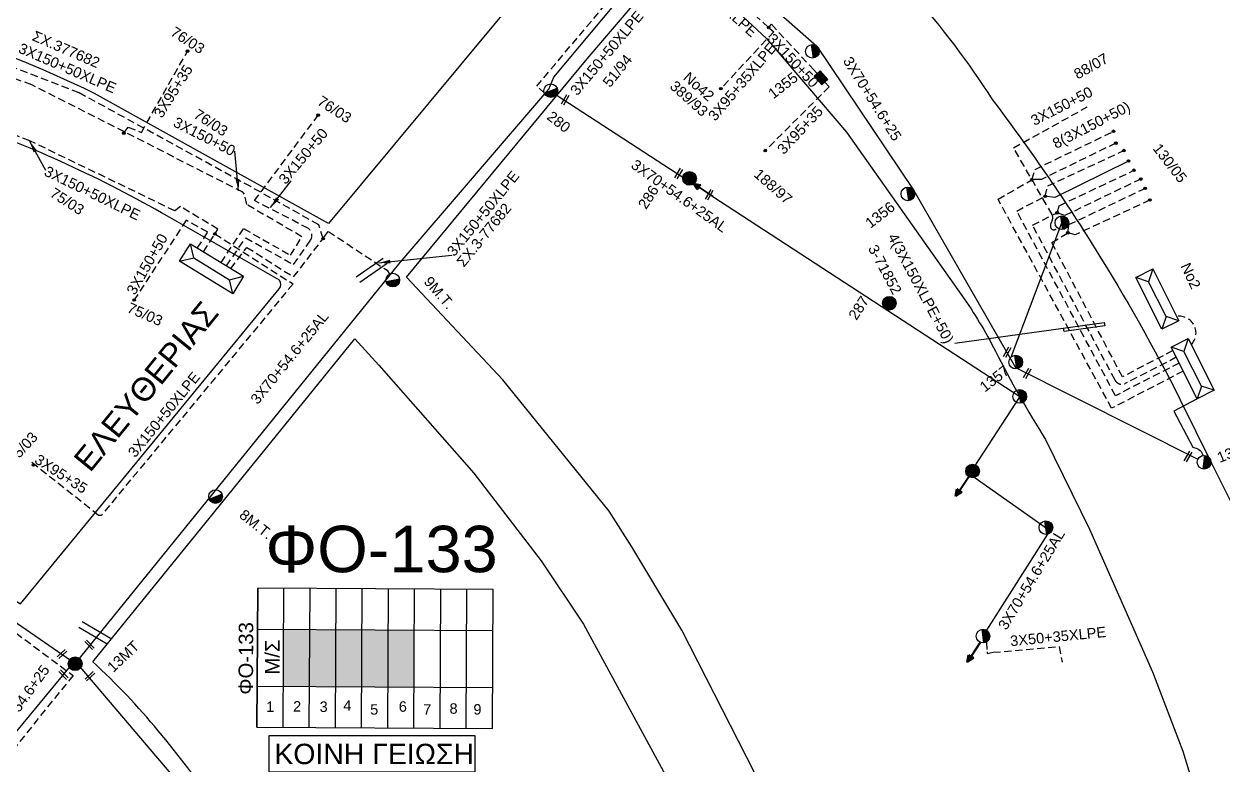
# Model space of a CAD drawing. Header units: millimetres. Extents: x 918 to 3138, y 719 to 1759.
# Drawn here: x 1466.9 to 1673.2, y 1081.1 to 1208.6 of the extents above; entities that cross this region are included whole.
import ezdxf
from ezdxf.enums import TextEntityAlignment as Align

# ---------------------------------------------------------------- set-up
doc = ezdxf.new("R2010")
doc.units = ezdxf.units.MM
doc.header["$LTSCALE"] = 0.5
doc.linetypes.add('DASHED', pattern=[19.05, 12.7, -6.35])
for name, color, linetype in [('Link Box 2 Διευθύνσεων', 7, 'Continuous'), ('Άγνωστα', 7, 'Continuous'), ('Ασφαλειοκιβώτια Χ.Τ 9 αναχωρήσεων', 7, 'Continuous'), ('Επίτονοι', 7, 'Continuous'), ('Επιγραφές - Σχήματα', 7, 'Continuous'), ('Καλώδια ΧΤ   3x150+50AL', 7, 'DASHED'), ('Καλώδια ΧΤ   3x150+50CU', 7, 'DASHED'), ('Μηχανική τομή', 7, 'Continuous'), ('Στύλος Ξύλινος', 7, 'Continuous'), ('Στύλος Ξύλινος @ 1', 7, 'Continuous'), ('Στύλος ΦΜ', 7, 'Continuous'), ('Στύλος ΦΜ @ 1', 7, 'Continuous'), ('Συνδέσεις', 7, 'Continuous'), ('Συνεστραμμένα ΧΤ   3x70+54.6+25 AL', 7, 'SYN_LINE'), ('Τομή', 7, 'Continuous'), ('Υποσταθμός πόλεως', 7, 'Continuous'), ('Υπόβαθρο ΔΕΗ', 7, 'Continuous')]:
    doc.layers.add(name, color=color, linetype=linetype)
doc.styles.add('arial', font='ARIAL.TTF')
doc.styles.get("Standard").update_dxf_attribs({"font": 'ARIAL.TTF'})
doc.linetypes.add('SYN_LINE', pattern='A,0.5,-0.0001,["/\\/\\/\\/",Standard,S=0.1,R=0,X=0,Y=-0.05],-0.25', length=0.7501)
doc.dimstyles.new('ISO-25', dxfattribs={"dimtxt": 2.5, "dimasz": 2.5, "dimexe": 1.25, "dimexo": 0.625, "dimtad": 1, "dimtxsty": 'Standard', "dimcen": 2.5, "dimadec": 0, "dimazin": 0, "dimtfac": 1, "dimtmove": 0, "dimatfit": 3, "dimfxl": 1, "dimarcsym": 0})

# ---------------------------------------------------------------- blocks, each defined once
blk = doc.blocks.new('ΑΣΦΑΛΕΙΟΚΙΒΩΤΙΟ ΥΠΟΣΤΑΘΜΟΥ 9 ΑΝΑΧΩΡΗΣΕΩΝ')
at = {"layer": 'Ασφαλειοκιβώτια Χ.Τ 9 αναχωρήσεων', "ltscale": 40}
for p, q in [((-23.8, 40.36), (24.02, 40.36)), ((-9.72, 40.36), (-9.72, -40.64)), ((9.94, 40.36), (9.94, -40.64)), ((-23.8, 31.36), (24.02, 31.36)), ((-23.8, 22.36), (24.02, 22.36)), ((-23.8, 13.36), (24.02, 13.36)), ((-23.8, 4.36), (24.02, 4.36)), ((-23.8, -4.64), (24.02, -4.64)), ((-23.8, -13.64), (24.02, -13.64)), ((-23.8, -22.64), (24.02, -22.64)), ((-23.8, -31.64), (24.02, -31.64))]:
    blk.add_line(p, q, dxfattribs=at)
at = {"layer": 'Ασφαλειοκιβώτια Χ.Τ 9 αναχωρήσεων'}
blk.add_lwpolyline([(-23.8, -40.64), (24.02, -40.64), (24.02, 40.36), (-23.8, 40.36)], close=True, dxfattribs=at)
for s, p in [('1', (-18.54, 37.25)), ('2', (-18.39, 27.98)), ('3', (-18.45, 18.85)), ('4', (-17.96, 10.67)), ('5', (-19.3, 1.44)), ('6', (-18.25, -8.4)), ('7', (-19.23, -16.79)), ('8', (-18.84, -25.86)), ('9', (-19.09, -34.08))]:
    blk.add_text(s, height=3.6, rotation=270, dxfattribs=at).set_placement(p)
at = {"layer": 'Ασφαλειοκιβώτια Χ.Τ 9 αναχωρήσεων', "ltscale": 40}
for tag, height, p in [('ΟΝΟΜΑ', 5, (-0.16, 44.31)), ('ΚΕΙΜΕΝΟ 1', 2, (17.06, 35.59)), ('ΚΕΙΜΕΝΟ 2', 2, (17.06, 26.88)), ('ΚΕΙΜΕΝΟ 3', 2, (17.06, 17.69)), ('ΚΕΙΜΕΝΟ 4', 2, (17.06, 8.71)), ('ΚΕΙΜΕΝΟ 5', 2, (17.06, -0.13)), ('ΚΕΙΜΕΝΟ 6', 2, (17.06, -9.05)), ('ΚΕΙΜΕΝΟ 7', 2, (17.06, -18.13)), ('ΚΕΙΜΕΝΟ 8', 2, (17.06, -26.85)), ('ΚΕΙΜΕΝΟ 9', 2, (17.06, -35.99)), ('ΣΧ', 2, (-0.1, -42.64))]:
    blk.add_attdef(tag, text='', height=height, dxfattribs=at).set_placement(p, align=Align.MIDDLE_CENTER)
blk = doc.blocks.new('ΜΗΧΑΝΙΚΗ ΤΟΜΗ')
at = {"layer": 'Μηχανική τομή', "ltscale": 40}
for p, q in [((-1.89, 0.78), (1.89, 0.78)), ((1.89, 0), (-1.89, 0))]:
    blk.add_line(p, q, dxfattribs=at)
blk = doc.blocks.new('ΥΠΑΡΧΩΝ ΤΣΙΜΕΝΤΕΝΙΟΣ ΣΤΥΛΟΣ')
at = {"layer": 'Στύλος ΦΜ'}
blk.add_hatch(color=7, dxfattribs=at).paths.add_polyline_path([(-1.29, -2.28, 0.574793), (2.62, 0, 0.268822), (1.3, 2.27)])
at = {"layer": 'Στύλος ΦΜ', "color": 7}
blk.add_line((-1.29, -2.28), (1.3, 2.27), dxfattribs=at)
blk.add_circle((0, 0), 2.62, dxfattribs=at)
at = {"layer": 'Στύλος ΦΜ', "flags": 4}
for tag, p in [('ΑΡΙΘΜΟΣ', (-4.68, 8.05)), ('ΤΥΠΟΣ', (-4.91, 3.03))]:
    blk.add_attdef(tag, p, '', height=4, dxfattribs=at)
blk = doc.blocks.new('ΤΟΜΗ')
at = {"layer": 'Τομή', "ltscale": 40}
for p, q in [((-5.68, 0), (5.68, 0)), ((5.68, -2.33), (-5.68, -2.33))]:
    blk.add_line(p, q, dxfattribs=at)
blk = doc.blocks.new('LINK BOX 2 ΑΝΑΧΩΡΗΣΕΩΝ')
at = {"layer": 'Link Box 2 Διευθύνσεων', "ltscale": 40}
blk.add_hatch(color=256, dxfattribs=at).paths.add_polyline_path([(-2.02, 1.29), (-2.02, -1.45), (1.89, -1.45), (1.89, 1.29)])
for p, q in [((-2.02, -0.08), (-4.26, -0.08)), ((4.12, -0.08), (1.89, -0.08))]:
    blk.add_line(p, q, dxfattribs=at)
blk.add_lwpolyline([(-2.02, -1.45), (-2.02, 1.29), (1.89, 1.29), (1.89, -1.45)], close=True, dxfattribs=at)
blk = doc.blocks.new('ΥΠΑΡΧΩΝ ΞΥΛΙΝΟΣ ΣΤΥΛΟΣ')
at = {"layer": 'Στύλος Ξύλινος'}
h = blk.add_hatch(color=7, dxfattribs=at)
h.paths.add_polyline_path([(-2.62, 0, 0.270008), (-1.29, -2.28), (1.3, 2.27, 0.576266)])
h.paths.add_polyline_path([(-1.29, -2.28, 0.574793), (2.62, 0, 0.268822), (1.3, 2.27)])
at = {"layer": 'Στύλος Ξύλινος', "color": 7}
blk.add_line((-1.29, -2.28), (1.3, 2.27), dxfattribs=at)
blk.add_circle((0, 0), 2.62, dxfattribs=at)
at = {"layer": 'Στύλος Ξύλινος', "flags": 4}
for tag, p in [('ΑΡΙΘΜΟΣ', (-4.91, 8.6)), ('ΤΥΠΟΣ', (-4.85, 3.39))]:
    blk.add_attdef(tag, p, '', height=4, dxfattribs=at)
blk = doc.blocks.new('ΕΠΙΤΟΝΟΣ')
at = {"layer": 'Επίτονοι', "lineweight": 40, "ltscale": 40}
blk.add_hatch(color=256, dxfattribs=at).paths.add_polyline_path([(-1.13, 6.47), (0, 9.1), (1.13, 6.47)])
for p, q in [((-1.13, 6.47), (0, 9.1)), ((1.13, 6.47), (-1.13, 6.47)), ((-1.13, 6.47), (0, 6.47)), ((0, 9.1), (1.13, 6.47)), ((0, 6.47), (0, 0))]:
    blk.add_line(p, q, dxfattribs=at)
blk = doc.blocks.new('ΥΠΟΣΤΑΘΜΟΣ ΠΟΛΕΩΣ')
at = {"layer": 'Υποσταθμός πόλεως', "linetype": 'Continuous', "ltscale": 40}
blk.add_lwpolyline([(-8.57, 2.82), (8.57, 2.82), (8.57, -2.82), (-8.57, -2.82)], close=True, dxfattribs=at)
for points in [[(-5.75, 0), (-8.57, 2.82)], [(5.75, 0), (8.57, 2.82)], [(-8.57, -2.82), (-5.75, 0)], [(-5.75, 0), (5.75, 0)], [(8.57, -2.82), (5.75, 0)]]:
    blk.add_lwpolyline(points, dxfattribs=at)
at = {"layer": 'Υποσταθμός πόλεως', "linetype": 'SYN_LINE', "ltscale": 40, "flags": 1}
for tag, p in [('ΜΕΤΑΣΧΗΜΑΤΙΣΜΟΣ', (10.6, 2.39)), ('ΙΣΧΥΣ', (10.58, -0.41)), ('ΑΡΙΘΜΟΣ', (10.7, -3.13))]:
    blk.add_attdef(tag, p, '', height=1.8, dxfattribs=at)
blk = doc.blocks.new('_ΣΥΝΔΕΣΗ')
at = {"layer": 'Συνδέσεις', "linetype": 'SYN_LINE', "ltscale": 40}
blk.add_hatch(color=256, dxfattribs=at).paths.add_polyline_path([(0.5, -0.01, 1), (-0.5, -0.01, 1)])
at = {"layer": 'Συνδέσεις'}
blk.add_circle((0, -0.01), 0.5, dxfattribs=at)

msp = doc.modelspace()

# ---------------------------------------------------------------- hatches: boundary and pattern name
at = {"layer": 'Ασφαλειοκιβώτια Χ.Τ 9 αναχωρήσεων', "ltscale": 40}
for color, points in [(1, [(1511.56, 1104.43), (1511.51, 1094.6), (1516.01, 1094.58), (1516.06, 1104.41)]), (2, [(1516.06, 1104.41), (1516.01, 1094.58), (1520.51, 1094.56), (1520.56, 1104.39)]), (173, [(1520.56, 1104.39), (1520.51, 1094.56), (1525.01, 1094.53), (1525.06, 1104.36)]), (133, [(1525.06, 1104.36), (1525.01, 1094.53), (1529.51, 1094.51), (1529.56, 1104.34)]), (151, [(1529.56, 1104.34), (1529.51, 1094.51), (1534.01, 1094.49), (1534.06, 1104.31)])]:
    msp.add_hatch(color=color, dxfattribs=at).paths.add_polyline_path(points)

# ---------------------------------------------------------------- linework, layer by layer
at = {"layer": 'Άγνωστα', "color": 6, "linetype": 'DASHED', "ltscale": 0.2}
for points in [[(1556.45, 1196.69), (1555.11, 1197.92), (1575.23, 1221.82), (1577.9, 1220.65)], [(1595.23, 1207.84), (1595.9, 1207.28), (1586.8, 1197.49)], [(1605.44, 1197.81), (1594.44, 1186.82)], [(1632.5, 1102.23), (1632.61, 1100.53), (1632.62, 1100.26), (1633.64, 1100.46), (1645.04, 1101.47), (1645.53, 1098.79)]]:
    msp.add_lwpolyline(points, dxfattribs=at)
msp.add_lwpolyline([(1578.46, 1222), (1578.15, 1221.54, 0.390853), (1578.43, 1219.63, 0.486785), (1581.17, 1220.27), (1595.23, 1207.84)], format="xyb", dxfattribs=at)
at = {"layer": 'Άγνωστα', "color": 1, "linetype": 'DASHED', "ltscale": 0.2}
for points in [[(1484.06, 1189.84), (1484.84, 1190.88), (1487.08, 1189.94), (1495.01, 1203.93)], [(1500.79, 1167.56), (1504.68, 1173.39), (1512.76, 1168.82), (1514.71, 1172.01), (1505.22, 1177.54), (1504.84, 1179.35), (1504.53, 1179.67), (1468.21, 1198.17), (1455.05, 1202.75)], [(1666.36, 1148.85), (1654.04, 1142.48), (1634.5, 1178.44), (1640.33, 1181.82), (1640.86, 1183.59), (1654.37, 1190.15)], [(1654.76, 1188.11), (1641.96, 1181.86), (1640.33, 1181.82)]]:
    msp.add_lwpolyline(points, dxfattribs=at)
at = {"layer": 'Άγνωστα', "color": 2, "linetype": 'DASHED', "ltscale": 0.2}
for points in [[(1497.8, 1169.39), (1500.27, 1173.32), (1493.79, 1177.18), (1492.86, 1176.45), (1467.87, 1188.52), (1447.24, 1196.44), (1438.45, 1198.57)], [(1499.74, 1172.48), (1513.18, 1163.88), (1480.19, 1124.04)], [(1480.19, 1124.04), (1479.7, 1124.04), (1468.04, 1133.3)]]:
    msp.add_lwpolyline(points, dxfattribs=at)
at = {"layer": 'Άγνωστα', "color": 151, "linetype": 'DASHED', "ltscale": 0.2}
msp.add_lwpolyline([(1665.67, 1150.23), (1654.7, 1144.64), (1637.71, 1176.42), (1642.58, 1178.96), (1643.06, 1180.77), (1656.14, 1186.83)], dxfattribs=at)
at = {"layer": 'Άγνωστα', "color": 151, "ltscale": 40}
msp.add_lwpolyline([(1656.96, 1185.03), (1644.25, 1178.74), (1642.58, 1178.96)], dxfattribs=at)
at = {"layer": 'Άγνωστα', "color": 85, "linetype": 'DASHED', "ltscale": 0.2}
msp.add_lwpolyline([(1665.16, 1151.24), (1656.38, 1146.73, -0.425526), (1654.63, 1147.33), (1640.41, 1174.01), (1644.68, 1176.1), (1645.04, 1177.34), (1657.88, 1183.43)], format="xyb", dxfattribs=at)
at = {"layer": 'Άγνωστα', "color": 30, "linetype": 'DASHED', "ltscale": 0.2}
for points in [[(1664.58, 1152.39), (1655.89, 1147.89), (1643.74, 1170.98), (1646.5, 1172.67), (1646.7, 1174.08), (1659.8, 1180.33)], [(1660.61, 1178.32), (1647.76, 1172.33), (1646.5, 1172.67)]]:
    msp.add_lwpolyline(points, dxfattribs=at)
at = {"layer": 'Άγνωστα', "color": 85, "linetype": 'DASHED', "ltscale": 0.2}
msp.add_lwpolyline([(1659.07, 1181.93), (1646.01, 1175.65), (1644.68, 1176.1)], dxfattribs=at)
at = {"layer": 'Άγνωστα', "color": 173, "linetype": 'DASHED', "ltscale": 0.2}
msp.add_lwpolyline([(1502.47, 1166.52), (1505.23, 1170.17), (1513.28, 1165.08), (1518.51, 1171.86), (1519.26, 1172.92), (1529.38, 1166.22), (1529.76, 1165.55)], dxfattribs=at)
at = {"layer": 'Άγνωστα', "color": 7, "ltscale": 40}
msp.add_lwpolyline([(1668.75, 1144.1), (1664.77, 1141.95), (1668.02, 1135.75), (1668.37, 1135.67, -0.270575), (1669.78, 1134.35, -0.020049)], format="xyb", dxfattribs=at)
at = {"layer": 'Επιγραφές - Σχήματα', "ltscale": 0.2}
msp.add_lwpolyline([(1627.08, 1153.7), (1652.73, 1157.21), (1652.86, 1156.69), (1645.86, 1155.67), (1645.77, 1156.26)], dxfattribs=at)
at = {"layer": 'Επιγραφές - Σχήματα', "color": 190}
msp.add_lwpolyline([(1509.01, 1079.89), (1544.52, 1079.89), (1544.52, 1086.07), (1509.01, 1086.07)], close=True, dxfattribs=at)
at = {"layer": 'Επιγραφές - Σχήματα', "linetype": 'DASHED', "ltscale": 0.2}
msp.add_arc((1665.67, 1155.43), 2.89, 315.5488, 98.7141, dxfattribs=at)
at = {"layer": 'Καλώδια ΧΤ   3x150+50AL', "color": 6, "linetype": 'DASHED', "ltscale": 0.2}
msp.add_lwpolyline([(1595.03, 1208.02), (1595.49, 1208.57), (1603, 1200.5)], dxfattribs=at)
at = {"layer": 'Καλώδια ΧΤ   3x150+50AL', "color": 133, "linetype": 'DASHED', "ltscale": 0.2}
msp.add_lwpolyline([(1501.71, 1166.99), (1505.05, 1171.8), (1513.28, 1167.21), (1516.13, 1171.29, 0.393341), (1515.83, 1173.43), (1506.56, 1178.22), (1517.52, 1192.94)], format="xyb", dxfattribs=at)
at = {"layer": 'Καλώδια ΧΤ   3x150+50AL', "color": 151, "linetype": 'DASHED', "ltscale": 0.2}
msp.add_lwpolyline([(1644.63, 1173.59, -0.768188), (1643.52, 1173.66, -0.191814), (1643.7, 1174.56, 0.258372), (1643.79, 1175.84), (1637.16, 1187.3), (1649.85, 1194.35)], format="xyb", dxfattribs=at)
msp.add_lwpolyline([(1496.71, 1170.05), (1498.5, 1172.8), (1494.8, 1174.83), (1485.84, 1161.11)], dxfattribs=at)
at = {"layer": 'Καλώδια ΧΤ   3x150+50CU', "color": 30, "ltscale": 0.2}
msp.add_lwpolyline([(1437.82, 1118.83), (1437.78, 1118.01, 0.242972), (1438.76, 1115.81, 0.280953), (1446.78, 1114.77), (1459.37, 1108.33), (1475.33, 1096.49), (1463.76, 1082.13), (1463.76, 1081.81, -0.501884), (1461.49, 1080.18), (1460.75, 1079.63), (1445.92, 1061.95), (1446.05, 1061.57, -0.3073), (1445.14, 1058.19, -0.278062), (1442.03, 1057.65), (1425.98, 1037.91), (1426.11, 1037.31, -0.490057), (1424.83, 1035.83, -80.209028)], format="xyb", dxfattribs=at)
at = {"layer": 'Συνεστραμμένα ΧΤ   3x70+54.6+25 AL', "color": 151, "ltscale": 20}
for points in [[(1581.94, 1223.68), (1603.34, 1204.8), (1620.01, 1179.94), (1637.5, 1149.47), (1668.89, 1133.71)], [(1636.79, 1151.43), (1645.48, 1174.4)]]:
    msp.add_lwpolyline(points, dxfattribs=at)
at = {"layer": 'Συνεστραμμένα ΧΤ   3x70+54.6+25 AL', "color": 85, "ltscale": 20}
msp.add_lwpolyline([(1475.7, 1098.5), (1531.59, 1167.57), (1557.22, 1197.42), (1558.06, 1199.48), (1577.53, 1222.79)], dxfattribs=at)
at = {"layer": 'Συνεστραμμένα ΧΤ   3x70+54.6+25 AL', "color": 173, "linetype": 'DASHED', "ltscale": 0.2}
msp.add_lwpolyline([(1518.37, 1171.68), (1517.6, 1174.06), (1505.9, 1180.62), (1476.37, 1196.78), (1455.47, 1204.88), (1434.53, 1210.2), (1427.61, 1211.47)], dxfattribs=at)
at = {"layer": 'Συνεστραμμένα ΧΤ   3x70+54.6+25 AL', "color": 6, "ltscale": 20}
for points in [[(1558.47, 1196.42), (1580.44, 1182.11)], [(1585.43, 1178.91), (1638.23, 1144.52), (1629.59, 1131.21)], [(1629.59, 1131.21), (1643.39, 1121.45), (1632.5, 1104.27)], [(1475.62, 1098.55), (1462.81, 1107.44), (1444.01, 1117.61)], [(1526.73, 962.22), (1527.76, 992.09), (1516.79, 1037.37), (1496.09, 1074.98), (1476.53, 1097.94), (1474.72, 1099.16)]]:
    msp.add_lwpolyline(points, dxfattribs=at)
at = {"layer": 'Συνεστραμμένα ΧΤ   3x70+54.6+25 AL', "color": 27, "ltscale": 20}
msp.add_lwpolyline([(1462.62, 1083.29), (1474.89, 1098.1)], dxfattribs=at)
at = {"layer": 'Υπόβαθρο ΔΕΗ'}
for points in [[(1332.3, 1289.53), (1334.16, 1291.32), (1351.05, 1292.15, -0.021622), (1391.28, 1290.54, -0.024043), (1440.28, 1283.9, -0.031921), (1483.91, 1272.6, -0.03259), (1522.65, 1256.08), (1541.19, 1244.65), (1564.7, 1228.97), (1519.27, 1174.27), (1479.03, 1196.68, 0.036325), (1450.23, 1208.12, 0.007316), (1418.86, 1215.55, 0.040954), (1377.96, 1221.15, 0.048833), (1338.21, 1219.43), (1337.18, 1235.29), (1334.39, 1265.38), (1332.3, 1289.53)], [(1676.21, 1242.11), (1637.27, 1268.76), (1625.53, 1276.8), (1619.21, 1269.44), (1593.71, 1238.58), (1603.48, 1230.37, -0.028869), (1611.12, 1223.16, -0.007048), (1619.73, 1213.78, -0.03996), (1633.5, 1195.61, -0.02329), (1651.21, 1169.91, -0.022861), (1665.85, 1143.95), (1671.22, 1133.04), (1679.45, 1116.59, -0.025569)], [(1592.64, 1079.64), (1580.08, 1104.27), (1571.47, 1118.6), (1567.56, 1124.77), (1549.26, 1147.34), (1532.72, 1165.04), (1563.79, 1202.6), (1576.56, 1217.64), (1581, 1218.3), (1585.81, 1214.38), (1594.68, 1206.1), (1608.41, 1190.02), (1628.28, 1161.87, -0.036136), (1634.03, 1152.33, 0.021896), (1642.64, 1137.1), (1650.21, 1121.65), (1661.06, 1097.13), (1666.27, 1083.44), (1670.65, 1069.18)], [(1466.3, 1108.8), (1510.82, 1163.02, 0.338616), (1510.87, 1164.5), (1491.6, 1175.54, 0.044805), (1456.3, 1191.76, 0.030721), (1421.15, 1201.86, 0.037307), (1377.02, 1208.25, 0.064885), (1339.34, 1205.97), (1345.69, 1134.48), (1352.61, 1135.38, -0.040779), (1381.05, 1136.75, -0.032834), (1403.97, 1134.47, -0.065194), (1429.67, 1126.67, -0.000976), (1450.56, 1117.16, -0.029655), (1466.3, 1108.8, -2.378382)], [(1478.75, 1098.81), (1508.64, 1135.68), (1523.81, 1154.44), (1527.94, 1149.92), (1544.28, 1131.28), (1555.88, 1116.22), (1563.17, 1105.32), (1578.37, 1077.3, -0.066706), (1592.15, 1041.1, -0.006699), (1600.26, 1004.29, -0.054277), (1602.26, 983.36), (1531.44, 975.84), (1530.63, 986.84, 0.037501), (1521.64, 1030.74, 0.091193), (1490, 1086.96, 0.032432), (1478.75, 1098.81, -2.552739)]]:
    msp.add_lwpolyline(points, format="xyb", dxfattribs=at)

# ---------------------------------------------------------------- block references
at = {"layer": 'Link Box 2 Διευθύνσεων', "xscale": 0.5, "yscale": 0.5, "zscale": 0.5, "rotation": 312.2015636159351}
msp.add_blockref('LINK BOX 2 ΑΝΑΧΩΡΗΣΕΩΝ', (1604.09, 1199.36), dxfattribs=at)
at = {"layer": 'Ασφαλειοκιβώτια Χ.Τ 9 αναχωρήσεων', "xscale": 0.4999999999999998, "yscale": 0.4999999999999998, "zscale": 0.4999999999999998, "rotation": 89.70135055606067}
msp.add_blockref('ΑΣΦΑΛΕΙΟΚΙΒΩΤΙΟ ΥΠΟΣΤΑΘΜΟΥ 9 ΑΝΑΧΩΡΗΣΕΩΝ', (1527.22, 1099.38), dxfattribs=at).add_auto_attribs({'ΟΝΟΜΑ': 'ΦΟ-133'})
at = {"layer": 'Επίτονοι', "xscale": 0.4499999999998181, "yscale": 0.4499999999998181, "zscale": 0.4499999999998181}
for p, rotation in [((1585.43, 1178.91), 56.21627565538398), ((1629.46, 1130.73), 146.216275655384), ((1631.48, 1102.19), 146.216275655384)]:
    msp.add_blockref('ΕΠΙΤΟΝΟΣ', p, dxfattribs=dict(at, rotation=rotation))
at = {"layer": 'Μηχανική τομή'}
for p, xscale, yscale, zscale, rotation in [((1559.83, 1195.68), 0.4999999999999998, 0.4999999999999998, 0.4999999999999998, 240.3999436640924), ((1579.37, 1182.97), 0.4999999999999998, 0.4999999999999998, 0.4999999999999998, 240.3999436640924), ((1584.64, 1179.31), 0.4999999999999998, 0.4999999999999998, 0.4999999999999998, 240.3999436640924), ((1635.89, 1152.23), 0.4999999999999998, 0.4999999999999998, 0.4999999999999998, 240.3999436640924), ((1639.35, 1148.57), 0.4999999999999998, 0.4999999999999998, 0.4999999999999998, 240.3999436640924), ((1667.01, 1134.27), 0.4999999999999998, 0.4999999999999998, 0.4999999999999998, 240.3999436640924), ((1478.3, 1101.89), 0.4999999999999993, 0.4999999999999993, 0.4999999999999993, 132.9464639555496), ((1473.57, 1100.02), 0.4999999999999996, 0.4999999999999996, 0.4999999999999996, 42.76191703139985), ((1473.84, 1096.74), 0.4999999999999993, 0.4999999999999993, 0.4999999999999993, 132.9464639555496), ((1478.36, 1096.21), 0.4999999999999996, 0.4999999999999996, 0.4999999999999996, 42.76191703139985)]:
    msp.add_blockref('ΜΗΧΑΝΙΚΗ ΤΟΜΗ', p, dxfattribs=dict(at, xscale=xscale, yscale=yscale, zscale=zscale, rotation=rotation))
at = {"layer": 'Στύλος Ξύλινος @ 1', "ltscale": 40}
ref = msp.add_blockref('ΥΠΑΡΧΩΝ ΞΥΛΙΝΟΣ ΣΤΥΛΟΣ', (1581.41, 1182.04), dxfattribs=dict(at, xscale=0.4499999999998181, yscale=0.4499999999998181, zscale=0.4499999999998181, rotation=56.97484803355429))
ref.add_attrib('ΤΥΠΟΣ', '286', (1573.93, 1176.57), dxfattribs={"layer": 'Στύλος Ξύλινος', "height": 1.8, "rotation": 56.9748, "flags": 4})
ref = msp.add_blockref('ΥΠΑΡΧΩΝ ΞΥΛΙΝΟΣ ΣΤΥΛΟΣ', (1615.79, 1160.55), dxfattribs=dict(at, xscale=0.449999999999818, yscale=0.449999999999818, zscale=0.449999999999818, rotation=56.9748480335543))
ref.add_attrib('ΤΥΠΟΣ', '287', (1610.13, 1157.5), dxfattribs={"layer": 'Στύλος Ξύλινος', "height": 1.8, "rotation": 56.9748, "flags": 4})
at = {"layer": 'Στύλος Ξύλινος @ 1', "ltscale": 40, "xscale": 0.4499999999998181, "yscale": 0.4499999999998181, "zscale": 0.4499999999998181, "rotation": 56.97484803355429}
msp.add_blockref('ΥΠΑΡΧΩΝ ΞΥΛΙΝΟΣ ΣΤΥΛΟΣ', (1630.11, 1131.67), dxfattribs=at)
at = {"layer": 'Στύλος Ξύλινος @ 1', "ltscale": 40}
ref = msp.add_blockref('ΥΠΑΡΧΩΝ ΞΥΛΙΝΟΣ ΣΤΥΛΟΣ', (1475.69, 1098.5), dxfattribs=dict(at, xscale=0.4499999999998187, yscale=0.4499999999998187, zscale=0.4499999999998187, rotation=43.47531673525752))
ref.add_attrib('ΤΥΠΟΣ', '13MT', (1482.24, 1096.88), dxfattribs={"layer": 'Στύλος Ξύλινος', "height": 1.8, "rotation": 43.4753, "flags": 4})
at = {"layer": 'Στύλος ΦΜ @ 1', "ltscale": 40}
ref = msp.add_blockref('ΥΠΑΡΧΩΝ ΤΣΙΜΕΝΤΕΝΙΟΣ ΣΤΥΛΟΣ', (1602.56, 1203.91), dxfattribs=dict(at, xscale=0.4499999999998179, yscale=0.4499999999998179, zscale=0.4499999999998179, rotation=37.72256972458447))
ref.add_attrib('ΤΥΠΟΣ', '1355', (1595.82, 1195.62), dxfattribs={"layer": 'Στύλος ΦΜ', "height": 1.8, "rotation": 37.7226, "flags": 4})
ref = msp.add_blockref('ΥΠΑΡΧΩΝ ΤΣΙΜΕΝΤΕΝΙΟΣ ΣΤΥΛΟΣ', (1557.54, 1197.14), dxfattribs=dict(at, xscale=0.4499999999998179, yscale=0.4499999999998179, zscale=0.4499999999998179, rotation=322.1517463473169))
ref.add_attrib('ΤΥΠΟΣ', '280', (1556.71, 1192.36), dxfattribs={"layer": 'Στύλος ΦΜ', "height": 1.8, "rotation": 322.1517, "flags": 4})
ref = msp.add_blockref('ΥΠΑΡΧΩΝ ΤΣΙΜΕΝΤΕΝΙΟΣ ΣΤΥΛΟΣ', (1618.99, 1179.36), dxfattribs=dict(at, xscale=0.4499999999998179, yscale=0.4499999999998179, zscale=0.4499999999998179, rotation=37.72256972458447))
ref.add_attrib('ΤΥΠΟΣ', '1356', (1612.53, 1173.35), dxfattribs={"layer": 'Στύλος ΦΜ', "height": 1.8, "rotation": 37.7226, "flags": 4})
at = {"layer": 'Στύλος ΦΜ @ 1', "ltscale": 40, "xscale": 0.4499999999998179, "yscale": 0.4499999999998179, "zscale": 0.4499999999998179, "rotation": 37.72256972458447}
for p in [(1645.48, 1174.4), (1637.54, 1150.42), (1642.73, 1121.92), (1631.91, 1103.25)]:
    msp.add_blockref('ΥΠΑΡΧΩΝ ΤΣΙΜΕΝΤΕΝΙΟΣ ΣΤΥΛΟΣ', p, dxfattribs=at)
at = {"layer": 'Στύλος ΦΜ @ 1', "ltscale": 40}
ref = msp.add_blockref('ΥΠΑΡΧΩΝ ΤΣΙΜΕΝΤΕΝΙΟΣ ΣΤΥΛΟΣ', (1530.35, 1164.53), dxfattribs=dict(at, xscale=0.4499999999998179, yscale=0.4499999999998179, zscale=0.4499999999998179, rotation=310.8952834813747))
ref.add_attrib('ΤΥΠΟΣ', '9M.T.', (1535.56, 1164.19), dxfattribs={"layer": 'Στύλος ΦΜ', "height": 1.8, "rotation": 310.8953, "flags": 4})
ref = msp.add_blockref('ΥΠΑΡΧΩΝ ΤΣΙΜΕΝΤΕΝΙΟΣ ΣΤΥΛΟΣ', (1638.22, 1144.52), dxfattribs=dict(at, xscale=0.4499999999998179, yscale=0.4499999999998179, zscale=0.4499999999998179, rotation=37.72256972458447))
ref.add_attrib('ΤΥΠΟΣ', '1357', (1632.22, 1145.16), dxfattribs={"layer": 'Στύλος ΦΜ', "height": 1.8, "rotation": 37.7226, "flags": 4})
ref = msp.add_blockref('ΥΠΑΡΧΩΝ ΤΣΙΜΕΝΤΕΝΙΟΣ ΣΤΥΛΟΣ', (1669.94, 1133.18), dxfattribs=dict(at, xscale=0.449999999999818, yscale=0.449999999999818, zscale=0.449999999999818, rotation=22.08681620432747))
ref.add_attrib('ΤΥΠΟΣ', '1358', (1672.64, 1133.05), dxfattribs={"layer": 'Στύλος ΦΜ', "height": 1.8, "rotation": 22.0868, "flags": 4})
ref = msp.add_blockref('ΥΠΑΡΧΩΝ ΤΣΙΜΕΝΤΕΝΙΟΣ ΣΤΥΛΟΣ', (1499.86, 1127.26), dxfattribs=dict(at, xscale=0.449999999999818, yscale=0.449999999999818, zscale=0.449999999999818, rotation=321.3874347840699))
ref.add_attrib('ΤΥΠΟΣ', '8M.T.', (1503.76, 1123.81), dxfattribs={"layer": 'Στύλος ΦΜ', "height": 1.8, "rotation": 321.3874, "flags": 4})
at = {"layer": 'Συνδέσεις', "xscale": 0.4500000000000455, "yscale": 0.4500000000000455, "zscale": 0.4500000000000455}
for p in [(1595.03, 1208.03), (1495.01, 1203.94), (1586.81, 1197.49), (1517.52, 1192.94), (1484.06, 1189.84), (1654.37, 1190.16), (1594.44, 1186.83), (1654.76, 1188.12), (1656.14, 1186.83), (1656.96, 1185.04), (1657.88, 1183.44), (1640.33, 1181.82), (1659.07, 1181.93), (1659.8, 1180.34), (1642.59, 1178.96), (1660.61, 1178.33), (1644.68, 1176.11), (1499.74, 1172.48), (1646.5, 1172.68), (1518.37, 1171.68), (1485.84, 1161.11), (1468.52, 1132.72)]:
    msp.add_blockref('_ΣΥΝΔΕΣΗ', p, dxfattribs=at)
at = {"layer": 'Τομή', "xscale": 0.4999999999999998, "yscale": 0.4999999999999998, "zscale": 0.4999999999999998}
for p, rotation in [((1526.36, 1166.71), 34.68221571598364), ((1479.35, 1104.31), 329.5571920305813)]:
    msp.add_blockref('ΤΟΜΗ', p, dxfattribs=dict(at, rotation=rotation))
at = {"layer": 'Υποσταθμός πόλεως'}
for p, xscale, yscale, zscale, rotation in [((1499.17, 1166.48), 0.6263909456707906, 0.6263909456707906, 0.6263909456707906, 328.5233950228832), ((1661.9, 1161.26), 0.5814795668795023, 0.5814795668795023, 0.5814795668795023, 116.6990209535822), ((1667.98, 1149.28), 0.5814795668795023, 0.5814795668795023, 0.5814795668795023, 116.6990209535822)]:
    msp.add_blockref('ΥΠΟΣΤΑΘΜΟΣ ΠΟΛΕΩΣ', p, dxfattribs=dict(at, xscale=xscale, yscale=yscale, zscale=zscale, rotation=rotation))

# ---------------------------------------------------------------- texts
at = {"ltscale": 40, "insert": (1508.43, 1122.25), "char_height": 8, "width": 17.8089, "attachment_point": 1, "style": 'arial'}
msp.add_mtext('ΦO-133', dxfattribs=at)
at = {"layer": 'Άγνωστα', "ltscale": 40, "char_height": 1.8, "width": 17.1868, "attachment_point": 1, "style": 'arial'}
for s, insert, rotation in [('3X150+50XLPE', (1579.99, 1219.65), 317.6962), ('3X150+50XLPE', (1560.71, 1197.31), 50.033), ('3X150+50XLPE', (1466.48, 1205.42), 336.6347), ('3X95+35XLPE', (1584.45, 1192.94), 49.8242), ('3X95+35', (1489.11, 1193.24), 57.8575), ('8(3X150+50)', (1643.65, 1188.69), 27.2679), ('3X95+35', (1596.31, 1187.25), 47.1109), ('3X150+50', (1493.22, 1192.7), 332.7966), ('3X150+50XLPE', (1470.98, 1184.26), 334.0122), ('3X150+50XLPE', (1539.51, 1169.6), 50.8556), ('4(3X150XLPE+50)', (1617.05, 1172.82), 298.1816), ('3X150+50XLPE', (1484.62, 1134.99), 50.9603), ('75/03', (1463.81, 1133.98), 47.1522), ('3X95+35', (1469.51, 1134.69), 327.2052), ('3X50+35XLPE', (1636.5, 1103.3), 5.5268), ('3X70+54.6+25', (1460.31, 1085.1), 54.2619)]:
    msp.add_mtext(s, dxfattribs=dict(at, insert=insert, rotation=rotation))
at = {"layer": 'Επιγραφές - Σχήματα', "ltscale": 40, "char_height": 1.8, "width": 17.1868, "attachment_point": 1, "style": 'arial'}
for s, insert, rotation in [('ΣX.377682', (1468.84, 1207.53), 336.6347), ('76/03', (1492.91, 1208.29), 327.2052), ('51/94', (1566.31, 1198.7), 50.8556), ('88/07', (1647.31, 1200.61), 29.3372), ('389/93', (1579.07, 1199.03), 318.015), ('Νο42', (1581.38, 1200.53), 318.015), ('76/03', (1518.18, 1196.38), 327.2052), ('76/03', (1496.89, 1194.11), 327.2052), ('130/05', (1662.44, 1188.28), 307.7397), ('188/97', (1593.51, 1183.87), 318.6576), ('75/03', (1472.17, 1180.56), 327.2052), ('ΣX.3-77682', (1541.18, 1167.78), 50.8556), ('3-71852', (1613.66, 1170.85), 298.1816), ('Nο2', (1667.5, 1167.74), 294.8883), ('75/03', (1485.2, 1160.74), 336.3667)]:
    msp.add_mtext(s, dxfattribs=dict(at, insert=insert, rotation=rotation))
at = {"layer": 'Επιγραφές - Σχήματα', "insert": (1475.15, 1133.78), "char_height": 4, "width": 90.8081, "attachment_point": 1, "rotation": 50.9059, "style": 'arial'}
msp.add_mtext('ΕΛΕΥΘΕΡΙΑΣ', dxfattribs=at)
at = {"layer": 'Επιγραφές - Σχήματα', "insert": (1508.36, 1096.63), "char_height": 2.5, "width": 2.2621, "attachment_point": 1, "rotation": 90}
msp.add_mtext('Μ/Σ', dxfattribs=at)
at = {"layer": 'Επιγραφές - Σχήματα', "color": 190, "insert": (1509.97, 1084.72), "char_height": 3.5, "width": 35.1311, "attachment_point": 1}
msp.add_mtext('KOINH ΓΕΙΩΣΗ', dxfattribs=at)
at = {"layer": 'Καλώδια ΧΤ   3x150+50AL', "ltscale": 40, "char_height": 1.8, "width": 17.1868, "attachment_point": 1, "style": 'arial'}
for insert, rotation in [((1595.95, 1207.17), 312.8778), ((1639.9, 1192.65), 27.2679), ((1510.54, 1182.03), 50.0583), ((1484.42, 1162.73), 60.2203)]:
    msp.add_mtext('3X150+50', dxfattribs=dict(at, insert=insert, rotation=rotation))
at = {"layer": 'Συνεστραμμένα ΧΤ   3x70+54.6+25 AL', "ltscale": 40, "insert": (1609.26, 1203.24), "char_height": 1.8, "width": 17.1868, "attachment_point": 1, "rotation": 302.0393, "style": 'arial'}
msp.add_mtext('3X70+54.6+25', dxfattribs=at)
at = {"layer": 'Συνεστραμμένα ΧΤ   3x70+54.6+25 AL', "ltscale": 20, "char_height": 1.8, "width": 17.1868, "attachment_point": 1, "style": 'arial'}
for insert, rotation in [((1572.22, 1185.45), 324.556), ((1505.71, 1144.14), 51.0105), ((1634.39, 1105.09), 58.7599)]:
    msp.add_mtext('3X70+54.6+25AL', dxfattribs=dict(at, insert=insert, rotation=rotation))

# ---------------------------------------------------------------- leaders
at = {"layer": 'Επιγραφές - Σχήματα', "ltscale": 40}
for points in [[(1467.85, 1188.46), (1470.6, 1183.45)], [(1503.81, 1179.91), (1503.17, 1186.72)], [(1509.3, 1177.01), (1512.88, 1181.63)], [(1527.93, 1167.5), (1540.49, 1168.85)]]:
    msp.add_leader(points, dimstyle='ISO-25', override={"dimasz": 2, "dimtad": 0}, dxfattribs=at)

doc.saveas('drawing.dxf')
